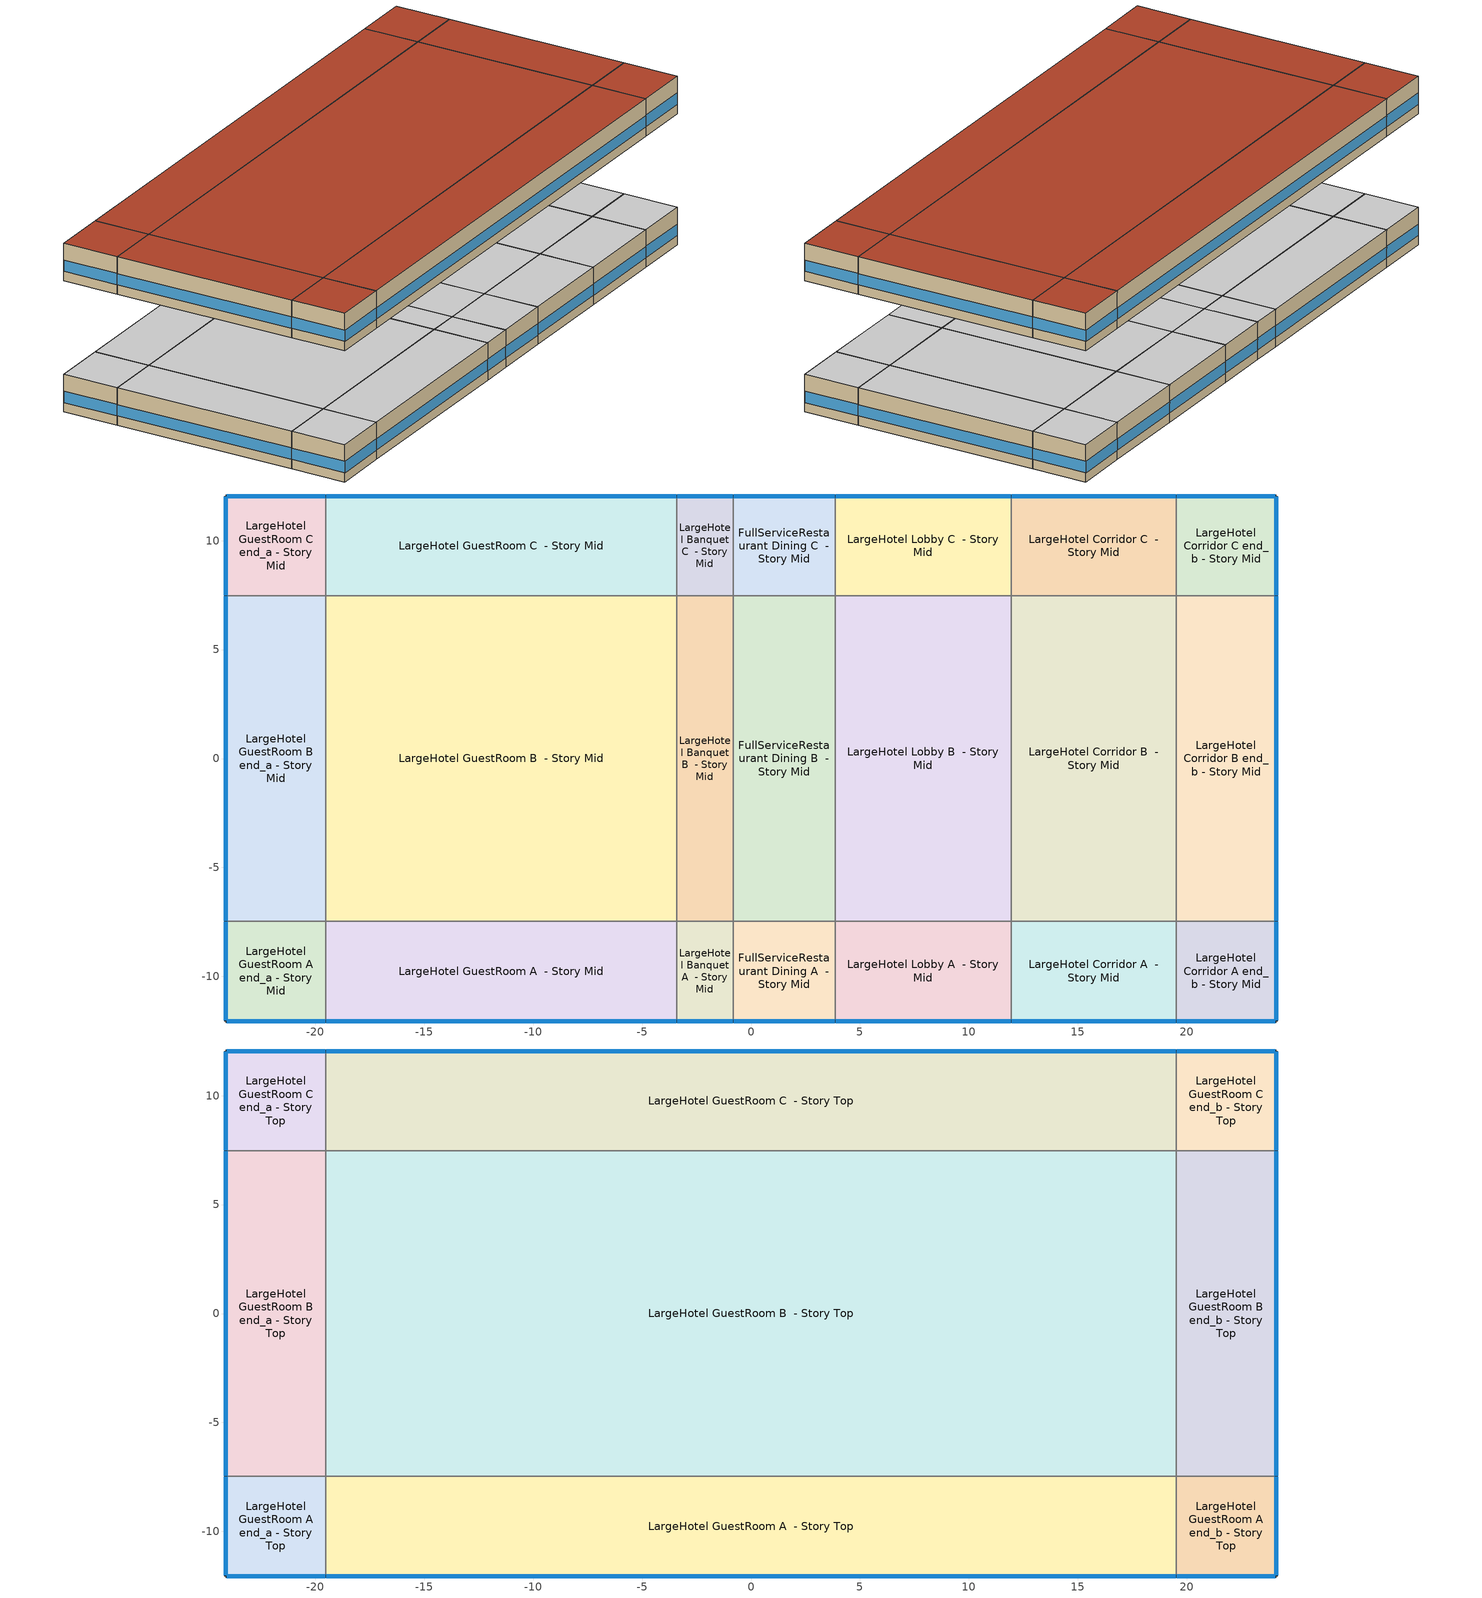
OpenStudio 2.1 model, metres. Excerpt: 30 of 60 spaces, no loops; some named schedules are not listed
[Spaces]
LargeHotel GuestRoom A end_a - Story Mid
 floor adiabatic (LargeHotel Interior Floor): -24.1,-12.05 -24.1,-7.48 -19.52,-7.48 -19.52,-12.05 z10.67
 wall outside: -24.1,-7.48 -24.1,-12.05 -19.52,-12.05 z10.67:13.72
 wall to LargeHotel GuestRoom B end_a - Story Mid: -19.52,-7.48 -24.1,-7.48 z10.67:13.72
 wall to LargeHotel GuestRoom A  - Story Mid: -19.52,-12.05 -19.52,-7.48 z10.67:13.72
 window: -24.1,-7.5 -24.1,-12.02 / -24.07,-12.05 -19.55,-12.05 z11.43:12.35
 ceiling adiabatic (LargeHotel Interior Ceiling): -19.52,-12.05 -19.52,-7.48 -24.1,-7.48 -24.1,-12.05 z13.72
LargeHotel GuestRoom B end_a - Story Mid
 floor adiabatic (LargeHotel Interior Floor): -24.1,-7.48 -24.1,7.48 -19.52,7.48 -19.52,-7.48 z10.67
 wall outside: -24.1,7.48 -24.1,-7.48 z10.67:13.72
 wall to LargeHotel GuestRoom C end_a - Story Mid: -19.52,7.48 -24.1,7.48 z10.67:13.72
 wall to LargeHotel GuestRoom B  - Story Mid: -19.52,-7.48 -19.52,7.48 z10.67:13.72
 window: -24.1,7.45 -24.1,-7.45 z11.43:12.35
 ceiling adiabatic (LargeHotel Interior Ceiling): -19.52,-7.48 -19.52,7.48 -24.1,7.48 -24.1,-7.48 z13.72
LargeHotel GuestRoom C end_a - Story Mid
 floor adiabatic (LargeHotel Interior Floor): -24.1,7.48 -24.1,12.05 -19.52,12.05 -19.52,7.48 z10.67
 wall outside: -19.52,12.05 -24.1,12.05 -24.1,7.48 z10.67:13.72
 wall to LargeHotel GuestRoom C  - Story Mid: -19.52,7.48 -19.52,12.05 z10.67:13.72
 window: -24.1,12.02 -24.1,7.5 / -19.55,12.05 -24.07,12.05 z11.43:12.35
 ceiling adiabatic (LargeHotel Interior Ceiling): -19.52,7.48 -19.52,12.05 -24.1,12.05 -24.1,7.48 z13.72
LargeHotel GuestRoom A  - Story Mid
 floor adiabatic (LargeHotel Interior Floor): -19.52,-12.05 -19.52,-7.48 -3.42,-7.48 -3.42,-12.05 z10.67
 wall outside: -19.52,-12.05 -3.42,-12.05 z10.67:13.72
 wall to LargeHotel GuestRoom B  - Story Mid: -3.42,-7.48 -19.52,-7.48 z10.67:13.72
 wall to LargeHotel Banquet A  - Story Mid: -3.42,-12.05 -3.42,-7.48 z10.67:13.72
 window: -19.5,-12.05 -3.44,-12.05 z11.43:12.35
 ceiling adiabatic (LargeHotel Interior Ceiling): -3.42,-12.05 -3.42,-7.48 -19.52,-7.48 -19.52,-12.05 z13.72
LargeHotel GuestRoom B  - Story Mid
 floor adiabatic (LargeHotel Interior Floor): -19.52,-7.48 -19.52,7.48 -3.42,7.48 -3.42,-7.48 z10.67
 wall to LargeHotel GuestRoom C  - Story Mid: -3.42,7.48 -19.52,7.48 z10.67:13.72
 wall to LargeHotel Banquet B  - Story Mid: -3.42,-7.48 -3.42,7.48 z10.67:13.72
 ceiling adiabatic (LargeHotel Interior Ceiling): -3.42,-7.48 -3.42,7.48 -19.52,7.48 -19.52,-7.48 z13.72
LargeHotel GuestRoom C  - Story Mid
 floor adiabatic (LargeHotel Interior Floor): -19.52,7.48 -19.52,12.05 -3.42,12.05 -3.42,7.48 z10.67
 wall outside: -3.42,12.05 -19.52,12.05 z10.67:13.72
 wall to LargeHotel Banquet C  - Story Mid: -3.42,7.48 -3.42,12.05 z10.67:13.72
 window: -3.44,12.05 -19.5,12.05 z11.43:12.35
 ceiling adiabatic (LargeHotel Interior Ceiling): -3.42,7.48 -3.42,12.05 -19.52,12.05 -19.52,7.48 z13.72
LargeHotel Banquet A  - Story Mid
 floor adiabatic (LargeHotel Interior Floor): -3.42,-12.05 -3.42,-7.48 -0.81,-7.48 -0.81,-12.05 z10.67
 wall outside: -3.42,-12.05 -0.81,-12.05 z10.67:13.72
 wall to LargeHotel Banquet B  - Story Mid: -0.81,-7.48 -3.42,-7.48 z10.67:13.72
 wall to FullServiceRestaurant Dining A  - Story Mid: -0.81,-12.05 -0.81,-7.48 z10.67:13.72
 window: -3.39,-12.05 -0.84,-12.05 z11.43:12.36
 ceiling adiabatic (LargeHotel Interior Ceiling): -0.81,-12.05 -0.81,-7.48 -3.42,-7.48 -3.42,-12.05 z13.72
LargeHotel Banquet B  - Story Mid
 floor adiabatic (LargeHotel Interior Floor): -3.42,-7.48 -3.42,7.48 -0.81,7.48 -0.81,-7.48 z10.67
 wall to LargeHotel Banquet C  - Story Mid: -0.81,7.48 -3.42,7.48 z10.67:13.72
 wall to FullServiceRestaurant Dining B  - Story Mid: -0.81,-7.48 -0.81,7.48 z10.67:13.72
 ceiling adiabatic (LargeHotel Interior Ceiling): -0.81,-7.48 -0.81,7.48 -3.42,7.48 -3.42,-7.48 z13.72
LargeHotel Banquet C  - Story Mid
 floor adiabatic (LargeHotel Interior Floor): -3.42,7.48 -3.42,12.05 -0.81,12.05 -0.81,7.48 z10.67
 wall outside: -0.81,12.05 -3.42,12.05 z10.67:13.72
 wall to FullServiceRestaurant Dining C  - Story Mid: -0.81,7.48 -0.81,12.05 z10.67:13.72
 window: -0.84,12.05 -3.39,12.05 z11.43:12.36
 ceiling adiabatic (LargeHotel Interior Ceiling): -0.81,7.48 -0.81,12.05 -3.42,12.05 -3.42,7.48 z13.72
FullServiceRestaurant Dining A  - Story Mid
 floor adiabatic (LargeHotel Interior Floor): -0.81,-12.05 -0.81,-7.48 3.86,-7.48 3.86,-12.05 z10.67
 wall outside: -0.81,-12.05 3.86,-12.05 z10.67:13.72
 wall to FullServiceRestaurant Dining B  - Story Mid: 3.86,-7.48 -0.81,-7.48 z10.67:13.72
 wall to LargeHotel Lobby A  - Story Mid: 3.86,-12.05 3.86,-7.48 z10.67:13.72
 window: -0.79,-12.05 3.83,-12.05 z11.43:12.35
 ceiling adiabatic (LargeHotel Interior Ceiling): 3.86,-12.05 3.86,-7.48 -0.81,-7.48 -0.81,-12.05 z13.72
FullServiceRestaurant Dining B  - Story Mid
 floor adiabatic (LargeHotel Interior Floor): -0.81,-7.48 -0.81,7.48 3.86,7.48 3.86,-7.48 z10.67
 wall to FullServiceRestaurant Dining C  - Story Mid: 3.86,7.48 -0.81,7.48 z10.67:13.72
 wall to LargeHotel Lobby B  - Story Mid: 3.86,-7.48 3.86,7.48 z10.67:13.72
 ceiling adiabatic (LargeHotel Interior Ceiling): 3.86,-7.48 3.86,7.48 -0.81,7.48 -0.81,-7.48 z13.72
FullServiceRestaurant Dining C  - Story Mid
 floor adiabatic (LargeHotel Interior Floor): -0.81,7.48 -0.81,12.05 3.86,12.05 3.86,7.48 z10.67
 wall outside: 3.86,12.05 -0.81,12.05 z10.67:13.72
 wall to LargeHotel Lobby C  - Story Mid: 3.86,7.48 3.86,12.05 z10.67:13.72
 window: 3.83,12.05 -0.79,12.05 z11.43:12.35
 ceiling adiabatic (LargeHotel Interior Ceiling): 3.86,7.48 3.86,12.05 -0.81,12.05 -0.81,7.48 z13.72
LargeHotel Lobby A  - Story Mid
 floor adiabatic (LargeHotel Interior Floor): 3.86,-12.05 3.86,-7.48 11.94,-7.48 11.94,-12.05 z10.67
 wall outside: 3.86,-12.05 11.94,-12.05 z10.67:13.72
 wall to LargeHotel Lobby B  - Story Mid: 11.94,-7.48 3.86,-7.48 z10.67:13.72
 wall to LargeHotel Corridor A  - Story Mid: 11.94,-12.05 11.94,-7.48 z10.67:13.72
 window: 3.89,-12.05 11.91,-12.05 z11.43:12.35
 ceiling adiabatic (LargeHotel Interior Ceiling): 11.94,-12.05 11.94,-7.48 3.86,-7.48 3.86,-12.05 z13.72
LargeHotel Lobby B  - Story Mid
 floor adiabatic (LargeHotel Interior Floor): 3.86,-7.48 3.86,7.48 11.94,7.48 11.94,-7.48 z10.67
 wall to LargeHotel Lobby C  - Story Mid: 11.94,7.48 3.86,7.48 z10.67:13.72
 wall to LargeHotel Corridor B  - Story Mid: 11.94,-7.48 11.94,7.48 z10.67:13.72
 ceiling adiabatic (LargeHotel Interior Ceiling): 11.94,-7.48 11.94,7.48 3.86,7.48 3.86,-7.48 z13.72
LargeHotel Lobby C  - Story Mid
 floor adiabatic (LargeHotel Interior Floor): 3.86,7.48 3.86,12.05 11.94,12.05 11.94,7.48 z10.67
 wall outside: 11.94,12.05 3.86,12.05 z10.67:13.72
 wall to LargeHotel Corridor C  - Story Mid: 11.94,7.48 11.94,12.05 z10.67:13.72
 window: 11.91,12.05 3.89,12.05 z11.43:12.35
 ceiling adiabatic (LargeHotel Interior Ceiling): 11.94,7.48 11.94,12.05 3.86,12.05 3.86,7.48 z13.72
LargeHotel Corridor A  - Story Mid
 floor adiabatic (LargeHotel Interior Floor): 11.94,-12.05 11.94,-7.48 19.52,-7.48 19.52,-12.05 z10.67
 wall outside: 11.94,-12.05 19.52,-12.05 z10.67:13.72
 wall to LargeHotel Corridor B  - Story Mid: 19.52,-7.48 11.94,-7.48 z10.67:13.72
 wall to LargeHotel Corridor A end_b - Story Mid: 19.52,-12.05 19.52,-7.48 z10.67:13.72
 window: 11.96,-12.05 19.5,-12.05 z11.43:12.35
 ceiling adiabatic (LargeHotel Interior Ceiling): 19.52,-12.05 19.52,-7.48 11.94,-7.48 11.94,-12.05 z13.72
LargeHotel Corridor B  - Story Mid
 floor adiabatic (LargeHotel Interior Floor): 11.94,-7.48 11.94,7.48 19.52,7.48 19.52,-7.48 z10.67
 wall to LargeHotel Corridor C  - Story Mid: 19.52,7.48 11.94,7.48 z10.67:13.72
 wall to LargeHotel Corridor B end_b - Story Mid: 19.52,-7.48 19.52,7.48 z10.67:13.72
 ceiling adiabatic (LargeHotel Interior Ceiling): 19.52,-7.48 19.52,7.48 11.94,7.48 11.94,-7.48 z13.72
LargeHotel Corridor C  - Story Mid
 floor adiabatic (LargeHotel Interior Floor): 11.94,7.48 11.94,12.05 19.52,12.05 19.52,7.48 z10.67
 wall outside: 19.52,12.05 11.94,12.05 z10.67:13.72
 wall to LargeHotel Corridor C end_b - Story Mid: 19.52,7.48 19.52,12.05 z10.67:13.72
 window: 19.5,12.05 11.96,12.05 z11.43:12.35
 ceiling adiabatic (LargeHotel Interior Ceiling): 19.52,7.48 19.52,12.05 11.94,12.05 11.94,7.48 z13.72
LargeHotel Corridor A end_b - Story Mid
 floor adiabatic (LargeHotel Interior Floor): 19.52,-12.05 19.52,-7.48 24.1,-7.48 24.1,-12.05 z10.67
 wall outside: 19.52,-12.05 24.1,-12.05 24.1,-7.48 z10.67:13.72
 wall to LargeHotel Corridor B end_b - Story Mid: 24.1,-7.48 19.52,-7.48 z10.67:13.72
 window: 24.1,-12.02 24.1,-7.5 / 19.55,-12.05 24.07,-12.05 z11.43:12.35
 ceiling adiabatic (LargeHotel Interior Ceiling): 24.1,-12.05 24.1,-7.48 19.52,-7.48 19.52,-12.05 z13.72
LargeHotel Corridor B end_b - Story Mid
 floor adiabatic (LargeHotel Interior Floor): 19.52,-7.48 19.52,7.48 24.1,7.48 24.1,-7.48 z10.67
 wall outside: 24.1,-7.48 24.1,7.48 z10.67:13.72
 wall to LargeHotel Corridor C end_b - Story Mid: 24.1,7.48 19.52,7.48 z10.67:13.72
 window: 24.1,-7.45 24.1,7.45 z11.43:12.35
 ceiling adiabatic (LargeHotel Interior Ceiling): 24.1,-7.48 24.1,7.48 19.52,7.48 19.52,-7.48 z13.72
LargeHotel Corridor C end_b - Story Mid
 floor adiabatic (LargeHotel Interior Floor): 19.52,7.48 19.52,12.05 24.1,12.05 24.1,7.48 z10.67
 wall outside: 24.1,7.48 24.1,12.05 19.52,12.05 z10.67:13.72
 window: 24.07,12.05 19.55,12.05 / 24.1,7.5 24.1,12.02 z11.43:12.35
 ceiling adiabatic (LargeHotel Interior Ceiling): 24.1,7.48 24.1,12.05 19.52,12.05 19.52,7.48 z13.72
LargeHotel GuestRoom A end_a - Story Top
 floor adiabatic (LargeHotel Interior Floor): -24.1,-12.05 -24.1,-7.48 -19.52,-7.48 -19.52,-12.05 z21.34
 wall outside: -24.1,-7.48 -24.1,-12.05 -19.52,-12.05 z21.34:24.38
 wall to LargeHotel GuestRoom B end_a - Story Top: -19.52,-7.48 -24.1,-7.48 z21.34:24.38
 wall to LargeHotel GuestRoom A  - Story Top: -19.52,-12.05 -19.52,-7.48 z21.34:24.38
 window: -24.1,-7.5 -24.1,-12.02 / -24.07,-12.05 -19.55,-12.05 z22.1:23.02
 roof outside: -19.52,-12.05 -19.52,-7.48 -24.1,-7.48 -24.1,-12.05 z24.38
LargeHotel GuestRoom B end_a - Story Top
 floor adiabatic (LargeHotel Interior Floor): -24.1,-7.48 -24.1,7.48 -19.52,7.48 -19.52,-7.48 z21.34
 wall outside: -24.1,7.48 -24.1,-7.48 z21.34:24.38
 wall to LargeHotel GuestRoom C end_a - Story Top: -19.52,7.48 -24.1,7.48 z21.34:24.38
 wall to LargeHotel GuestRoom B  - Story Top: -19.52,-7.48 -19.52,7.48 z21.34:24.38
 window: -24.1,7.45 -24.1,-7.45 z22.1:23.02
 roof outside: -19.52,-7.48 -19.52,7.48 -24.1,7.48 -24.1,-7.48 z24.38
LargeHotel GuestRoom C end_a - Story Top
 floor adiabatic (LargeHotel Interior Floor): -24.1,7.48 -24.1,12.05 -19.52,12.05 -19.52,7.48 z21.34
 wall outside: -19.52,12.05 -24.1,12.05 -24.1,7.48 z21.34:24.38
 wall to LargeHotel GuestRoom C  - Story Top: -19.52,7.48 -19.52,12.05 z21.34:24.38
 window: -24.1,12.02 -24.1,7.5 / -19.55,12.05 -24.07,12.05 z22.1:23.02
 roof outside: -19.52,7.48 -19.52,12.05 -24.1,12.05 -24.1,7.48 z24.38
LargeHotel GuestRoom A  - Story Top
 floor adiabatic (LargeHotel Interior Floor): -19.52,-12.05 -19.52,-7.48 19.52,-7.48 19.52,-12.05 z21.34
 wall outside: -19.52,-12.05 19.52,-12.05 z21.34:24.38
 wall to LargeHotel GuestRoom B  - Story Top: 19.52,-7.48 -19.52,-7.48 z21.34:24.38
 wall to LargeHotel GuestRoom A end_b - Story Top: 19.52,-12.05 19.52,-7.48 z21.34:24.38
 window: -19.5,-12.05 19.5,-12.05 z22.1:23.01
 roof outside: 19.52,-12.05 19.52,-7.48 -19.52,-7.48 -19.52,-12.05 z24.38
LargeHotel GuestRoom B  - Story Top
 floor adiabatic (LargeHotel Interior Floor): -19.52,-7.48 -19.52,7.48 19.52,7.48 19.52,-7.48 z21.34
 wall to LargeHotel GuestRoom C  - Story Top: 19.52,7.48 -19.52,7.48 z21.34:24.38
 wall to LargeHotel GuestRoom B end_b - Story Top: 19.52,-7.48 19.52,7.48 z21.34:24.38
 roof outside: 19.52,-7.48 19.52,7.48 -19.52,7.48 -19.52,-7.48 z24.38
LargeHotel GuestRoom C  - Story Top
 floor adiabatic (LargeHotel Interior Floor): -19.52,7.48 -19.52,12.05 19.52,12.05 19.52,7.48 z21.34
 wall outside: 19.52,12.05 -19.52,12.05 z21.34:24.38
 wall to LargeHotel GuestRoom C end_b - Story Top: 19.52,7.48 19.52,12.05 z21.34:24.38
 window: 19.5,12.05 -19.5,12.05 z22.1:23.01
 roof outside: 19.52,7.48 19.52,12.05 -19.52,12.05 -19.52,7.48 z24.38
LargeHotel GuestRoom A end_b - Story Top
 floor adiabatic (LargeHotel Interior Floor): 19.52,-12.05 19.52,-7.48 24.1,-7.48 24.1,-12.05 z21.34
 wall outside: 19.52,-12.05 24.1,-12.05 24.1,-7.48 z21.34:24.38
 wall to LargeHotel GuestRoom B end_b - Story Top: 24.1,-7.48 19.52,-7.48 z21.34:24.38
 window: 24.1,-12.02 24.1,-7.5 / 19.55,-12.05 24.07,-12.05 z22.1:23.02
 roof outside: 24.1,-12.05 24.1,-7.48 19.52,-7.48 19.52,-12.05 z24.38
LargeHotel GuestRoom B end_b - Story Top
 floor adiabatic (LargeHotel Interior Floor): 19.52,-7.48 19.52,7.48 24.1,7.48 24.1,-7.48 z21.34
 wall outside: 24.1,-7.48 24.1,7.48 z21.34:24.38
 wall to LargeHotel GuestRoom C end_b - Story Top: 24.1,7.48 19.52,7.48 z21.34:24.38
 window: 24.1,-7.45 24.1,7.45 z22.1:23.02
 roof outside: 24.1,-7.48 24.1,7.48 19.52,7.48 19.52,-7.48 z24.38
LargeHotel GuestRoom C end_b - Story Top
 floor adiabatic (LargeHotel Interior Floor): 19.52,7.48 19.52,12.05 24.1,12.05 24.1,7.48 z21.34
 wall outside: 24.1,7.48 24.1,12.05 19.52,12.05 z21.34:24.38
 window: 24.07,12.05 19.55,12.05 / 24.1,7.5 24.1,12.02 z22.1:23.02
 roof outside: 24.1,7.48 24.1,12.05 19.52,12.05 19.52,7.48 z24.38
[Building]
90.1-2004|LargeHotel|FullServiceRestaurant: Default Construction Set=Res 90.1-2004 - LrgHotel - ASHRAE 169-2006-5A; Standards Building Type=LargeHotel
[Site]
Site 1
[ClimateZones]
Climate Zone Value 1=5A; Climate Zone Institution Name 2=CEC; Climate Zone Document Name 2=California Climate Zone Descriptions; Climate Zone Document Year 2=1995
[DefaultConstructionSet]
Res 90.1-2004 - LrgHotel - ASHRAE 169-2006-5A: Default Exterior Surface Constructions=Default Surface Constructions 1; Default Interior Surface Constructions=Default Surface Constructions 2; Default Ground Contact Surface Constructions=Default Surface Constructions 3; Default Exterior SubSurface Constructions=Default Sub Surface Constructions 1; Default Interior SubSurface Constructions=Default Sub Surface Constructions 2; Interior Partition Construction=Typical Interior Partition
[DefaultSurfaceConstructions]
Name | Floor Construction | Wall Construction | Roof Ceiling Construction
Default Surface Constructions 1 | Typical Insulated Exterior Mass Floor R-11.49 | Typical Insulated Exterior Mass Wall R-8.13 | Typical IEAD Roof R-15.87
Default Surface Constructions 2 | LargeHotel Interior Floor | LargeHotel Interior Wall | LargeHotel Interior Ceiling
Default Surface Constructions 3 | Typical Insulated Carpeted 6in Slab Floor | Typical Insulated Basement Mass Wall
[Construction]
Typical Insulated Exterior Mass Floor R-11.49: Typical Insulation R-8.93, 4 in. Normalweight Concrete Floor, Typical Carpet Pad
Typical Insulated Exterior Mass Wall R-8.13: 1IN Stucco, 8IN CONCRETE HW RefBldg, Typical Insulation R-5.74, 1/2IN Gypsum
Typical IEAD Roof R-15.87: Roof Membrane, Typical Insulation R-14.76, Metal Roof Surface
LargeHotel Interior Floor: Nonres_Floor_Insulation, 100mm Normalweight concrete floor, CP02 CARPET PAD
LargeHotel Interior Wall: G01 13mm gypsum board, G01 13mm gypsum board
LargeHotel Interior Ceiling: CP02 CARPET PAD, 100mm Normalweight concrete floor, Nonres_Floor_Insulation
Typical Insulated Carpeted 6in Slab Floor: 6 in. Normalweight Concrete Floor, Typical Carpet Pad
Typical Insulated Basement Mass Wall: 8 in. Concrete Block Basement Wall
U 0.57 SHGC 0.49 Dbl Blue 6mm/6mm Air: BLUE 6MM, AIR 6MM, CLEAR 6MM
Typical Insulated Metal Door R-1.43: F08 Metal surface, Typical Insulation R-0.58
Typical Overhead Door: Typical Insulation
U 1.17 SHGC 0.49 Simple Glazing Skylight: U 1.17 SHGC 0.49 Simple Glazing
Typical Interior Window: Clear 3mm
Typical Interior Door; Typical Interior Partition: G05 25mm wood
[Material:NoMass] Roughness=Smooth; Thermal Absorptance=0.9; Solar Absorptance=0.7
Name | Thermal Resistance {m2-K/W} | Visible Absorptance
Typical Insulation R-8.93 | 1.57183 | 0.7
Typical Carpet Pad; CP02 CARPET PAD | 0.21648 | 0.8
Typical Insulation R-5.74 | 1.01115 | 0.7
Typical Insulation R-14.76 | 2.59864 | 0.7
Nonres_Floor_Insulation | 2.88292 | 0.7
Typical Insulation R-0.58 | 0.101875 | 0.7
Typical Insulation | 0.0282222 | 0.7
[Material]
Name | Roughness | Thickness {m} | Conductivity {W/m-K} | Density {kg/m3} | Specific Heat {J/kg-K} | Thermal Absorptance | Solar Absorptance | Visible Absorptance
4 in. Normalweight Concrete Floor | MediumRough | 0.1016 | 2.31 | 2322 | 832 | 0.9 | 0.7 | 0.7
1IN Stucco | Smooth | 0.0253 | 0.6918 | 1858 | 837 | 0.9 | 0.7 | 0.92
8IN CONCRETE HW RefBldg | Rough | 0.2032 | 1.311 | 2240 | 836.8 | 0.9 | 0.7 | 0.7
1/2IN Gypsum | Smooth | 0.0127 | 0.16 | 784.9 | 830 | 0.9 | 0.4 | 0.4
Roof Membrane | VeryRough | 0.0095 | 0.16 | 1121.29 | 1460 | 0.9 | 0.77 | 0.7
Metal Roof Surface; F08 Metal surface | Smooth | 0.0008 | 45.28 | 7824 | 500 | 0.9 | 0.7 | 0.7
100mm Normalweight concrete floor | MediumRough | 0.1016 | 2.31045 | 2322 | 832.557 |  | 0 | 0
G01 13mm gypsum board | Smooth | 0.0127 | 0.160031 | 800.001 | 1090.73 | 0.9 | 0.7 | 0.5
6 in. Normalweight Concrete Floor | MediumRough | 0.1524 | 2.31 | 2322 | 832 | 0.9 | 0.7 | 0.7
8 in. Concrete Block Basement Wall | MediumRough | 0.2032 | 1.326 | 1842 | 912 | 0.9 | 0.7 | 0.7
G05 25mm wood | MediumSmooth | 0.0254 | 0.15 | 608 | 1630 | 0.9 | 0.5 | 0.5
[DefaultSubSurfaceConstructions]
Name | Fixed Window Construction | Operable Window Construction | Door Construction | Overhead Door Construction | Skylight Construction | Tubular Daylight Dome Construction | Tubular Daylight Diffuser Construction
Default Sub Surface Constructions 1 | U 0.57 SHGC 0.49 Dbl Blue 6mm/6mm Air | U 0.57 SHGC 0.49 Dbl Blue 6mm/6mm Air | Typical Insulated Metal Door R-1.43 | Typical Overhead Door | U 1.17 SHGC 0.49 Simple Glazing Skylight | Typical Interior Window | Typical Interior Window
Default Sub Surface Constructions 2 | Typical Interior Window | Typical Interior Window | Typical Interior Door
[WindowMaterial:Glazing] Optical Data Type=SpectralAverage; Infrared Transmittance at Normal Incidence=0; Front Side Infrared Hemispherical Emissivity=0.84; Back Side Infrared Hemispherical Emissivity=0.84; Conductivity {W/m-K}=0.9; Dirt Correction Factor for Solar and Visible Transmittance=1; Solar Diffusing=No
Name | Thickness {m} | Solar Transmittance at Normal Incidence | Front Side Solar Reflectance at Normal Incidence | Back Side Solar Reflectance at Normal Incidence | Visible Transmittance at Normal Incidence | Front Side Visible Reflectance at Normal Incidence | Back Side Visible Reflectance at Normal Incidence
BLUE 6MM | 0.006 | 0.48 | 0.05 | 0.05 | 0.57 | 0.06 | 0.06
CLEAR 6MM | 0.006 | 0.775 | 0.071 | 0.071 | 0.881 | 0.08 | 0.08
Clear 3mm | 0.003 | 0.837 | 0.075 | 0.075 | 0.898 | 0.081 | 0.081
[WindowMaterial:Gas]
AIR 6MM: Gas Type=Air; Thickness {m}=0.0063
[WindowMaterial:SimpleGlazingSystem]
U 1.17 SHGC 0.49 Simple Glazing: U-Factor {W/m2-K}=6.64357; Solar Heat Gain Coefficient=0.49; Visible Transmittance=0.38
[BuildingStory] Nominal Floor to Floor Height {m}=3.048
Story Mid; Story Top
[Space]
Name | Space Type | Building Story | Thermal Zone
LargeHotel GuestRoom A end_a - Story Mid | Story Mid Blended Space Type | Story Mid | Zone LargeHotel GuestRoom A end_a - Story Mid
LargeHotel GuestRoom B end_a - Story Mid | Story Mid Blended Space Type | Story Mid | Zone LargeHotel GuestRoom B end_a - Story Mid
LargeHotel GuestRoom C end_a - Story Mid | Story Mid Blended Space Type | Story Mid | Zone LargeHotel GuestRoom C end_a - Story Mid
LargeHotel GuestRoom A  - Story Mid | Story Mid Blended Space Type | Story Mid | Zone LargeHotel GuestRoom A  - Story Mid
LargeHotel GuestRoom B  - Story Mid | Story Mid Blended Space Type | Story Mid | Zone LargeHotel GuestRoom B  - Story Mid
LargeHotel GuestRoom C  - Story Mid | Story Mid Blended Space Type | Story Mid | Zone LargeHotel GuestRoom C  - Story Mid
LargeHotel Banquet A  - Story Mid | Story Mid Blended Space Type | Story Mid | Zone LargeHotel Banquet A  - Story Mid
LargeHotel Banquet B  - Story Mid | Story Mid Blended Space Type | Story Mid | Zone LargeHotel Banquet B  - Story Mid
LargeHotel Banquet C  - Story Mid | Story Mid Blended Space Type | Story Mid | Zone LargeHotel Banquet C  - Story Mid
FullServiceRestaurant Dining A  - Story Mid | Story Mid Blended Space Type | Story Mid | Zone FullServiceRestaurant Dining A  - Story Mid
FullServiceRestaurant Dining B  - Story Mid | Story Mid Blended Space Type | Story Mid | Zone FullServiceRestaurant Dining B  - Story Mid
FullServiceRestaurant Dining C  - Story Mid | Story Mid Blended Space Type | Story Mid | Zone FullServiceRestaurant Dining C  - Story Mid
LargeHotel Lobby A  - Story Mid | Story Mid Blended Space Type | Story Mid | Zone LargeHotel Lobby A  - Story Mid
LargeHotel Lobby B  - Story Mid | Story Mid Blended Space Type | Story Mid | Zone LargeHotel Lobby B  - Story Mid
LargeHotel Lobby C  - Story Mid | Story Mid Blended Space Type | Story Mid | Zone LargeHotel Lobby C  - Story Mid
LargeHotel Corridor A  - Story Mid | Story Mid Blended Space Type | Story Mid | Zone LargeHotel Corridor A  - Story Mid
LargeHotel Corridor B  - Story Mid | Story Mid Blended Space Type | Story Mid | Zone LargeHotel Corridor B  - Story Mid
LargeHotel Corridor C  - Story Mid | Story Mid Blended Space Type | Story Mid | Zone LargeHotel Corridor C  - Story Mid
LargeHotel Corridor A end_b - Story Mid | Story Mid Blended Space Type | Story Mid | Zone LargeHotel Corridor A end_b - Story Mid
LargeHotel Corridor B end_b - Story Mid | Story Mid Blended Space Type | Story Mid | Zone LargeHotel Corridor B end_b - Story Mid
LargeHotel Corridor C end_b - Story Mid | Story Mid Blended Space Type | Story Mid | Zone LargeHotel Corridor C end_b - Story Mid
LargeHotel GuestRoom A end_a - Story Top | Story Top Blended Space Type | Story Top | Zone LargeHotel GuestRoom A end_a - Story Top
LargeHotel GuestRoom B end_a - Story Top | Story Top Blended Space Type | Story Top | Zone LargeHotel GuestRoom B end_a - Story Top
LargeHotel GuestRoom C end_a - Story Top | Story Top Blended Space Type | Story Top | Zone LargeHotel GuestRoom C end_a - Story Top
LargeHotel GuestRoom A  - Story Top | Story Top Blended Space Type | Story Top | Zone LargeHotel GuestRoom A  - Story Top
LargeHotel GuestRoom B  - Story Top | Story Top Blended Space Type | Story Top | Zone LargeHotel GuestRoom B  - Story Top
LargeHotel GuestRoom C  - Story Top | Story Top Blended Space Type | Story Top | Zone LargeHotel GuestRoom C  - Story Top
LargeHotel GuestRoom A end_b - Story Top | Story Top Blended Space Type | Story Top | Zone LargeHotel GuestRoom A end_b - Story Top
LargeHotel GuestRoom B end_b - Story Top | Story Top Blended Space Type | Story Top | Zone LargeHotel GuestRoom B end_b - Story Top
LargeHotel GuestRoom C end_b - Story Top | Story Top Blended Space Type | Story Top | Zone LargeHotel GuestRoom C end_b - Story Top
[ThermalZone] Use Ideal Air Loads=No
Name | Multiplier | Thermostat
Zone LargeHotel GuestRoom A end_a - Story Mid | 6 | LargeHotel GuestRoom Thermostat 4
Zone LargeHotel GuestRoom B end_a - Story Mid | 6 | LargeHotel GuestRoom Thermostat 12
Zone LargeHotel GuestRoom C end_a - Story Mid | 6 | LargeHotel GuestRoom Thermostat 8
Zone LargeHotel GuestRoom A  - Story Mid | 6 | LargeHotel GuestRoom Thermostat 14
Zone LargeHotel GuestRoom B  - Story Mid | 6 | LargeHotel GuestRoom Thermostat 3
Zone LargeHotel GuestRoom C  - Story Mid | 6 | LargeHotel GuestRoom Thermostat 5
Zone LargeHotel Banquet A  - Story Mid | 6 | LargeHotel Banquet Thermostat 5
Zone LargeHotel Banquet B  - Story Mid | 6 | LargeHotel Banquet Thermostat
Zone LargeHotel Banquet C  - Story Mid | 6 | LargeHotel Banquet Thermostat 7
Zone FullServiceRestaurant Dining A  - Story Mid | 6 | FullServiceRestaurant Dining Thermostat 1
Zone FullServiceRestaurant Dining B  - Story Mid | 6 | FullServiceRestaurant Dining Thermostat
Zone FullServiceRestaurant Dining C  - Story Mid | 6 | FullServiceRestaurant Dining Thermostat 2
Zone LargeHotel Lobby A  - Story Mid | 6 | LargeHotel Lobby Thermostat 2
Zone LargeHotel Lobby B  - Story Mid | 6 | LargeHotel Lobby Thermostat
Zone LargeHotel Lobby C  - Story Mid | 6 | LargeHotel Lobby Thermostat 1
Zone LargeHotel Corridor A  - Story Mid | 6 | LargeHotel Corridor Thermostat 3
Zone LargeHotel Corridor B  - Story Mid | 6 | LargeHotel Corridor Thermostat
Zone LargeHotel Corridor C  - Story Mid | 6 | LargeHotel Corridor Thermostat 5
Zone LargeHotel Corridor A end_b - Story Mid | 6 | LargeHotel Corridor Thermostat 2
Zone LargeHotel Corridor B end_b - Story Mid | 6 | LargeHotel Corridor Thermostat 4
Zone LargeHotel Corridor C end_b - Story Mid | 6 | LargeHotel Corridor Thermostat 1
Zone LargeHotel GuestRoom A end_a - Story Top | 1 | LargeHotel GuestRoom Thermostat 2
Zone LargeHotel GuestRoom B end_a - Story Top | 1 | LargeHotel GuestRoom Thermostat 1
Zone LargeHotel GuestRoom C end_a - Story Top | 1 | LargeHotel GuestRoom Thermostat 10
Zone LargeHotel GuestRoom A  - Story Top | 1 | LargeHotel GuestRoom Thermostat 11
Zone LargeHotel GuestRoom B  - Story Top | 1 | LargeHotel GuestRoom Thermostat 6
Zone LargeHotel GuestRoom C  - Story Top | 1 | LargeHotel GuestRoom Thermostat
Zone LargeHotel GuestRoom A end_b - Story Top | 1 | LargeHotel GuestRoom Thermostat 9
Zone LargeHotel GuestRoom B end_b - Story Top | 1 | LargeHotel GuestRoom Thermostat 7
Zone LargeHotel GuestRoom C end_b - Story Top | 1 | LargeHotel GuestRoom Thermostat 13
[People:Definition] Number of People Calculation Method=People/Area; Fraction Radiant=0.3
Name | People per Space Floor Area {person/m2}
LargeHotel Corridor People Definition | 0.0107639
FullServiceRestaurant Dining People Definition | 0.753474
LargeHotel Banquet People Definition | 0.721182
LargeHotel GuestRoom People Definition | 0.0384272
LargeHotel Lobby People Definition | 0.322917
[Lights:Definition] Design Level Calculation Method=Watts/Area; Fraction Radiant=0.7; Fraction Visible=0.2
Name | Watts per Space Floor Area {W/m2}
LargeHotel Corridor Lights Definition | 5.38196
FullServiceRestaurant Dining Lights Definition | 22.6042
LargeHotel Banquet Lights Definition | 13.9931
LargeHotel GuestRoom Lights Definition; LargeHotel Lobby Lights Definition | 11.8403
[ElectricEquipment:Definition] Design Level Calculation Method=Watts/Area
Name | Watts per Space Floor Area {W/m2} | Fraction Latent | Fraction Radiant
FullServiceRestaurant Dining Elec Equip Definition | 64.9279 | 0.25 | 0.3
LargeHotel Banquet Elec Equip Definition | 67.8234 |  | 0.5
LargeHotel GuestRoom Elec Equip Definition | 6.74897 |  | 0.5
LargeHotel Lobby Elec Equip Definition | 8.07293 |  | 0.5
[DesignSpecification:OutdoorAir] Outdoor Air Method=Sum
Name | Outdoor Air Flow per Person {m3/s-person} | Outdoor Air Flow per Floor Area {m3/s-m2}
Blended OA 1 | 0.00840161 | 6.40907e-05
Blended OA 2 | 0.00707921
[ThermostatSetpoint:DualSetpoint]
Name | Heating Setpoint Temperature Schedule | Cooling Setpoint Temperature Schedule
LargeHotel Corridor Thermostat; LargeHotel Corridor Thermostat 1; LargeHotel Corridor Thermostat 2; LargeHotel Corridor Thermostat 3; LargeHotel Corridor Thermostat 4; LargeHotel Corridor Thermostat 5; LargeHotel Banquet Thermostat; LargeHotel Banquet Thermostat 5; LargeHotel Banquet Thermostat 7; LargeHotel GuestRoom Thermostat; LargeHotel GuestRoom Thermostat 1; LargeHotel GuestRoom Thermostat 2; LargeHotel GuestRoom Thermostat 3; LargeHotel GuestRoom Thermostat 4; LargeHotel GuestRoom Thermostat 5; LargeHotel GuestRoom Thermostat 6; LargeHotel GuestRoom Thermostat 7; LargeHotel GuestRoom Thermostat 8; LargeHotel GuestRoom Thermostat 9; LargeHotel GuestRoom Thermostat 10; LargeHotel GuestRoom Thermostat 11; LargeHotel GuestRoom Thermostat 12; LargeHotel GuestRoom Thermostat 13; LargeHotel GuestRoom Thermostat 14; LargeHotel Lobby Thermostat; LargeHotel Lobby Thermostat 1; LargeHotel Lobby Thermostat 2 | HotelLarge HTGSETP_SCH | HotelLarge CLGSETP_SCH
FullServiceRestaurant Dining Thermostat; FullServiceRestaurant Dining Thermostat 1; FullServiceRestaurant Dining Thermostat 2 | RestaurantSitDown HTGSETP_SCH_NO_OPTIMUM | RestaurantSitDown CLGSETP_SCH_NO_SETBACK
[ElectricEquipment]
Name | Electric Equipment Definition | Space or SpaceType | Schedule | Multiplier
LargeHotel Banquet Elec Equip 2 | LargeHotel Banquet Elec Equip Definition | Story Mid Blended Space Type | HotelLarge Kitchen_Elec_Equip_SCH | 0.054009
FullServiceRestaurant Dining Elec Equip 1 | FullServiceRestaurant Dining Elec Equip Definition | Story Mid Blended Space Type | RestaurantSitDown BLDG_EQUIP_SCH | 0.09696
LargeHotel Lobby Elec Equip 1 | LargeHotel Lobby Elec Equip Definition | Story Mid Blended Space Type | HotelLarge BLDG_EQUIP_SCH | 0.167587
LargeHotel GuestRoom Elec Equip 1 | LargeHotel GuestRoom Elec Equip Definition | Story Mid Blended Space Type | HotelLarge GuestRoom_Eqp_Sch_Base | 0.429118
LargeHotel GuestRoom Elec Equip 2 | LargeHotel GuestRoom Elec Equip Definition | Story Top Blended Space Type | HotelLarge GuestRoom_Eqp_Sch_Base | 1
[Exterior:Lights:Definition]
Name | Design Level {W}
Parking Areas and Drives Def (W/ft^2) | 0.15
Building Facades Def (W/ft^2) | 0.2
Main Entries Def (W/ft) | 30
Other Doors Def (W/ft) | 20
Entry Canopies Def (W/ft^2) | 1.25
[Exterior:Lights] Control Option=AstronomicalClock
Name | Exterior Lights Definition | Schedule | Multiplier
Parking Areas and Drives | Parking Areas and Drives Def (W/ft^2) | Always On Discrete | 105201
Building Facades | Building Facades Def (W/ft^2) | Schedule Ruleset 1 | 4743.42
Main Entries | Main Entries Def (W/ft) | Always On Discrete | 152
Other Doors | Other Doors Def (W/ft) | Always On Discrete | 93.72
Entry Canopies | Entry Canopies Def (W/ft^2) | Always On Discrete | 1620
[People] Work Efficiency Schedule=Work Efficiency Schedule; Clothing Insulation Schedule=Clothing Schedule; Air Velocity Schedule=Air Velocity Schedule
Name | People Definition | Space or SpaceType | Number of People Schedule | Activity Level Schedule | Multiplier
LargeHotel Banquet People 2 | LargeHotel Banquet People Definition | Story Mid Blended Space Type | HotelLarge MeetingRoom_Occ_Sch | HotelLarge ACTIVITY_SCH | 0.054009
FullServiceRestaurant Dining People 1 | FullServiceRestaurant Dining People Definition | Story Mid Blended Space Type | RestaurantSitDown BLDG_OCC_SCH | RestaurantSitDown ACTIVITY_SCH | 0.09696
LargeHotel Lobby People 1 | LargeHotel Lobby People Definition | Story Mid Blended Space Type | HotelLarge Lobby_Occ_Sch | HotelLarge ACTIVITY_SCH | 0.167587
LargeHotel Corridor People 1 | LargeHotel Corridor People Definition | Story Mid Blended Space Type | HotelLarge BLDG_OCC_SCH | HotelLarge ACTIVITY_SCH | 0.252326
LargeHotel GuestRoom People 1 | LargeHotel GuestRoom People Definition | Story Mid Blended Space Type | HotelLarge GuestRoom_Occ_Sch | HotelLarge ACTIVITY_SCH | 0.429118
LargeHotel GuestRoom People 2 | LargeHotel GuestRoom People Definition | Story Top Blended Space Type | HotelLarge GuestRoom_Occ_Sch | HotelLarge ACTIVITY_SCH | 1
[Lights]
Name | Lights Definition | Space or SpaceType | Schedule | Multiplier
LargeHotel Banquet Lights 2 | LargeHotel Banquet Lights Definition | Story Mid Blended Space Type | HotelLarge BLDG_LIGHT_SCH | 0.054009
FullServiceRestaurant Dining Lights 1 | FullServiceRestaurant Dining Lights Definition | Story Mid Blended Space Type | RestaurantSitDown BLDG_LIGHT_KITCHEN_SCH_2004_2007 | 0.09696
LargeHotel Lobby Lights 1 | LargeHotel Lobby Lights Definition | Story Mid Blended Space Type | HotelLarge BLDG_LIGHT_SCH | 0.167587
LargeHotel Corridor Lights 1 | LargeHotel Corridor Lights Definition | Story Mid Blended Space Type | HotelLarge BLDG_LIGHT_CORRIDOR_SCH | 0.252326
LargeHotel GuestRoom Lights 1 | LargeHotel GuestRoom Lights Definition | Story Mid Blended Space Type | HotelLarge BLDG_LIGHT_GUESTROOM_SCH | 0.429118
LargeHotel GuestRoom Lights 2 | LargeHotel GuestRoom Lights Definition | Story Top Blended Space Type | HotelLarge BLDG_LIGHT_GUESTROOM_SCH | 1
[SpaceInfiltration:DesignFlowRate]
Name | Space or SpaceType | Schedule | Design Flow Rate Calculation Method | Flow per Exterior Surface Area {m3/s-m2}
LargeHotel Banquet Infiltration 2 | Story Mid Blended Space Type | HotelLarge INFIL_SCH | Flow/ExteriorArea | 1.08832e-05
FullServiceRestaurant Dining Infiltration 1 | Story Mid Blended Space Type | RestaurantSitDown INFIL_HALF_ON_SCH | Flow/ExteriorWallArea | 6.61996e-05
LargeHotel Lobby Infiltration 1 | Story Mid Blended Space Type | HotelLarge INFIL_SCH | Flow/ExteriorArea | 3.37699e-05
LargeHotel Corridor Infiltration 1 | Story Mid Blended Space Type | HotelLarge INFIL_SCH | Flow/ExteriorArea | 0.000101222
LargeHotel GuestRoom Infiltration 1 | Story Mid Blended Space Type | HotelLarge INFIL_SCH | Flow/ExteriorArea | 0.000136847
LargeHotel GuestRoom Infiltration 2 | Story Top Blended Space Type | HotelLarge INFIL_SCH | Flow/ExteriorArea | 0.00030226
[SpaceType] Standards Building Type=LargeHotel; Standards Space Type=GuestRoom
Name | Design Specification Outdoor Air Object
Story Mid Blended Space Type | Blended OA 1
Story Top Blended Space Type | Blended OA 2
[Schedule:Ruleset]
Name | Default Day Schedule | Summer Design Day Schedule | Winter Design Day Schedule
Clothing Schedule | Clothing Schedule Default Winter Clothes
Air Velocity Schedule | Air Velocity Schedule Default
Work Efficiency Schedule | Work Efficiency Schedule Default
HotelLarge ACTIVITY_SCH | HotelLarge ACTIVITY_SCH Default | HotelLarge ACTIVITY_SCH Summer Design Day | HotelLarge ACTIVITY_SCH Winter Design Day
HotelLarge BLDG_LIGHT_SCH | HotelLarge BLDG_LIGHT_SCH Default | HotelLarge BLDG_LIGHT_SCH Summer Design Day | HotelLarge BLDG_LIGHT_SCH Winter Design Day
HotelLarge BLDG_EQUIP_SCH | HotelLarge BLDG_EQUIP_SCH Default | HotelLarge BLDG_EQUIP_SCH Summer Design Day | HotelLarge BLDG_EQUIP_SCH Winter Design Day
HotelLarge INFIL_SCH | HotelLarge INFIL_SCH Default | HotelLarge INFIL_SCH Summer Design Day | HotelLarge INFIL_SCH Winter Design Day
HotelLarge HTGSETP_SCH | HotelLarge HTGSETP_SCH Default | HotelLarge HTGSETP_SCH Summer Design Day | HotelLarge HTGSETP_SCH Winter Design Day
HotelLarge CLGSETP_SCH | HotelLarge CLGSETP_SCH Default | HotelLarge CLGSETP_SCH Summer Design Day | HotelLarge CLGSETP_SCH Winter Design Day
HotelLarge BLDG_OCC_SCH | HotelLarge BLDG_OCC_SCH Default | HotelLarge BLDG_OCC_SCH Summer Design Day | HotelLarge BLDG_OCC_SCH Winter Design Day
HotelLarge BLDG_LIGHT_CORRIDOR_SCH | HotelLarge BLDG_LIGHT_CORRIDOR_SCH Default | HotelLarge BLDG_LIGHT_CORRIDOR_SCH Summer Design Day | HotelLarge BLDG_LIGHT_CORRIDOR_SCH Winter Design Day
RestaurantSitDown BLDG_OCC_SCH | RestaurantSitDown BLDG_OCC_SCH Default | RestaurantSitDown BLDG_OCC_SCH Summer Design Day | RestaurantSitDown BLDG_OCC_SCH Winter Design Day
RestaurantSitDown ACTIVITY_SCH | RestaurantSitDown ACTIVITY_SCH Default | RestaurantSitDown ACTIVITY_SCH Summer Design Day | RestaurantSitDown ACTIVITY_SCH Winter Design Day
RestaurantSitDown BLDG_LIGHT_KITCHEN_SCH_2004_2007 | RestaurantSitDown BLDG_LIGHT_KITCHEN_SCH_2004_2007 Default | RestaurantSitDown BLDG_LIGHT_KITCHEN_SCH_2004_2007 Summer Design Day | RestaurantSitDown BLDG_LIGHT_KITCHEN_SCH_2004_2007 Winter Design Day
RestaurantSitDown BLDG_EQUIP_SCH | RestaurantSitDown BLDG_EQUIP_SCH Default | RestaurantSitDown BLDG_EQUIP_SCH Summer Design Day | RestaurantSitDown BLDG_EQUIP_SCH Winter Design Day
RestaurantSitDown INFIL_HALF_ON_SCH | RestaurantSitDown INFIL_HALF_ON_SCH Default | RestaurantSitDown INFIL_HALF_ON_SCH Summer Design Day | RestaurantSitDown INFIL_HALF_ON_SCH Winter Design Day
RestaurantSitDown HTGSETP_SCH_NO_OPTIMUM | RestaurantSitDown HTGSETP_SCH_NO_OPTIMUM Default | RestaurantSitDown HTGSETP_SCH_NO_OPTIMUM Summer Design Day | RestaurantSitDown HTGSETP_SCH_NO_OPTIMUM Winter Design Day
RestaurantSitDown CLGSETP_SCH_NO_SETBACK | RestaurantSitDown CLGSETP_SCH_NO_SETBACK Default | RestaurantSitDown CLGSETP_SCH_NO_SETBACK Summer Design Day | RestaurantSitDown CLGSETP_SCH_NO_SETBACK Winter Design Day
HotelLarge Kitchen_Elec_Equip_SCH | HotelLarge Kitchen_Elec_Equip_SCH Default | HotelLarge Kitchen_Elec_Equip_SCH Summer Design Day | HotelLarge Kitchen_Elec_Equip_SCH Winter Design Day
HotelLarge MeetingRoom_Occ_Sch | HotelLarge MeetingRoom_Occ_Sch Default | HotelLarge MeetingRoom_Occ_Sch Summer Design Day | HotelLarge MeetingRoom_Occ_Sch Winter Design Day
HotelLarge GuestRoom_Occ_Sch | HotelLarge GuestRoom_Occ_Sch Default | HotelLarge GuestRoom_Occ_Sch Summer Design Day | HotelLarge GuestRoom_Occ_Sch Winter Design Day
HotelLarge BLDG_LIGHT_GUESTROOM_SCH | HotelLarge BLDG_LIGHT_GUESTROOM_SCH Default | HotelLarge BLDG_LIGHT_GUESTROOM_SCH Summer Design Day | HotelLarge BLDG_LIGHT_GUESTROOM_SCH Winter Design Day
HotelLarge GuestRoom_Eqp_Sch_Base | HotelLarge GuestRoom_Eqp_Sch_Base Default | HotelLarge GuestRoom_Eqp_Sch_Base Summer Design Day | HotelLarge GuestRoom_Eqp_Sch_Base Winter Design Day
HotelLarge Lobby_Occ_Sch | HotelLarge Lobby_Occ_Sch Default | HotelLarge Lobby_Occ_Sch Summer Design Day | HotelLarge Lobby_Occ_Sch Winter Design Day
Schedule Ruleset 1 | Schedule Day 61
[Schedule:Day]
Clothing Schedule Default Winter Clothes; HotelLarge BLDG_EQUIP_SCH Summer Design Day; HotelLarge BLDG_LIGHT_CORRIDOR_SCH Summer Design Day; RestaurantSitDown BLDG_OCC_SCH Summer Design Day; HotelLarge MeetingRoom_Occ_Sch Summer Design Day; HotelLarge GuestRoom_Occ_Sch Summer Design Day; HotelLarge BLDG_LIGHT_GUESTROOM_SCH Summer Design Day; HotelLarge GuestRoom_Eqp_Sch_Base Summer Design Day; HotelLarge Lobby_Occ_Sch Summer Design Day: 24, 0, 1
Air Velocity Schedule Default: 24, 0, 0.2
Work Efficiency Schedule Default; HotelLarge BLDG_EQUIP_SCH Winter Design Day; HotelLarge BLDG_LIGHT_CORRIDOR_SCH Winter Design Day; RestaurantSitDown BLDG_OCC_SCH Winter Design Day; RestaurantSitDown BLDG_EQUIP_SCH Winter Design Day; HotelLarge Kitchen_Elec_Equip_SCH Winter Design Day; HotelLarge MeetingRoom_Occ_Sch Winter Design Day; HotelLarge GuestRoom_Occ_Sch Winter Design Day; HotelLarge BLDG_LIGHT_GUESTROOM_SCH Winter Design Day; HotelLarge GuestRoom_Eqp_Sch_Base Winter Design Day; HotelLarge Lobby_Occ_Sch Winter Design Day: 24, 0, 0
HotelLarge ACTIVITY_SCH Default; HotelLarge ACTIVITY_SCH Winter Design Day; HotelLarge ACTIVITY_SCH Summer Design Day: 24, 0, 120
HotelLarge BLDG_EQUIP_SCH Default: 2, 0, 0.4, 6, 0, 0.3, 7, 0, 0.4, 9, 0, 0.5, 13, 0, 0.4, 18, 0, 0.3, 19, 0, 0.6, 20, 0, 0.8, 21, 0, 0.9, 22, 0, 0.7, 23, 0, 0.6, 24, 0, 0.4
HotelLarge HTGSETP_SCH Default; HotelLarge HTGSETP_SCH Winter Design Day; HotelLarge HTGSETP_SCH Summer Design Day; RestaurantSitDown HTGSETP_SCH_NO_OPTIMUM Winter Design Day: 24, 0, 21
HotelLarge CLGSETP_SCH Default; HotelLarge CLGSETP_SCH Winter Design Day; HotelLarge CLGSETP_SCH Summer Design Day; RestaurantSitDown CLGSETP_SCH_NO_SETBACK Default; RestaurantSitDown CLGSETP_SCH_NO_SETBACK Default|Sat|Wkdy Day: 24, 0, 24
HotelLarge BLDG_LIGHT_CORRIDOR_SCH Default: 2, 0, 0.3, 6, 0, 0.2, 7, 0, 0.3, 9, 0, 0.4, 13, 0, 0.3, 18, 0, 0.2, 19, 0, 0.5, 20, 0, 0.7, 21, 0, 0.8, 22, 0, 0.6, 23, 0, 0.5, 24, 0, 0.3
HotelLarge BLDG_LIGHT_CORRIDOR_SCH Sat Day: 2, 0, 0.2, 6, 0, 0.1, 8, 0, 0.3, 10, 0, 0.4, 11, 0, 0.3, 18, 0, 0.25, 19, 0, 0.6, 22, 0, 0.7, 23, 0, 0.6, 24, 0, 0.3
HotelLarge BLDG_LIGHT_CORRIDOR_SCH Wkdy Day: 1, 0, 0.2, 2, 0, 0.15, 5, 0, 0.1, 6, 0, 0.2, 7, 0, 0.4, 8, 0, 0.5, 10, 0, 0.4, 18, 0, 0.25, 19, 0, 0.6, 20, 0, 0.8, 21, 0, 0.9, 22, 0, 0.8, 23, 0, 0.6, 24, 0, 0.3
RestaurantSitDown BLDG_OCC_SCH Default: 1, 0, 0.05, 6, 0, 0, 7, 0, 0.05, 9, 0, 0.5, 11, 0, 0.2, 12, 0, 0.3, 14, 0, 0.5, 15, 0, 0.3, 16, 0, 0.2, 17, 0, 0.25, 18, 0, 0.35, 19, 0, 0.55, 20, 0, 0.65, 21, 0, 0.7, 22, 0, 0.35, 24, 0, 0.2
RestaurantSitDown BLDG_LIGHT_KITCHEN_SCH_2004_2007 Wkdy Day: 5, 0, 0.15, 6, 0, 0.2, 8, 0, 0.4, 10, 0, 0.6, 22, 0, 0.9, 23, 0, 0.5, 24, 0, 0.3
RestaurantSitDown BLDG_EQUIP_SCH Default: 1, 0, 0.03, 2, 0, 0.02, 3, 0, 0.03, 4, 0, 0.02, 5, 0, 0.05, 6, 0, 0.12, 7, 0, 0.13, 8, 0, 0.15, 9, 0, 0.18, 10, 0, 0.21, 11, 0, 0.26, 12, 0, 0.29, 13, 0, 0.27, 14, 0, 0.25, 16, 0, 0.23, 18, 0, 0.26, 19, 0, 0.24, 20, 0, 0.22, 21, 0, 0.2, 22, 0, 0.18, 23, 0, 0.09, 24, 0, 0.03
RestaurantSitDown BLDG_EQUIP_SCH Summer Design Day: 24, 0, 0.29
RestaurantSitDown INFIL_HALF_ON_SCH Default|WntrDsn|SmrDsn|Sat|Wkdy Day: 5, 0, 1, 24, 0, 0.5
RestaurantSitDown HTGSETP_SCH_NO_OPTIMUM Default; RestaurantSitDown HTGSETP_SCH_NO_OPTIMUM Default|Sat|Wkdy Day: 4, 0, 15.6, 24, 0, 21
RestaurantSitDown HTGSETP_SCH_NO_OPTIMUM Summer Design Day: 24, 0, 15.6
RestaurantSitDown CLGSETP_SCH_NO_SETBACK Summer Design Day: 5, 0, 30, 6, 0, 26, 24, 0, 24
RestaurantSitDown CLGSETP_SCH_NO_SETBACK Winter Design Day: 24, 0, 30
HotelLarge Kitchen_Elec_Equip_SCH Default: 6, 0, 0.1, 7, 0, 0.25, 24, 0, 0.3
HotelLarge Kitchen_Elec_Equip_SCH Summer Design Day: 24, 0, 0.3
HotelLarge MeetingRoom_Occ_Sch Default: 7, 0, 0, 8, 0, 0.05, 10, 0, 0.5, 12, 0, 0.2, 13, 0, 0.05, 15, 0, 0.5, 18, 0, 0.2, 20, 0, 0.05, 24, 0, 0
HotelLarge GuestRoom_Occ_Sch Default: 6, 0, 0.65, 7, 0, 0.5, 9, 0, 0.34, 17, 0, 0.2, 18, 0, 0.34, 19, 0, 0.35, 21, 0, 0.65, 24, 0, 0.5
HotelLarge GuestRoom_Occ_Sch Wkdy Day: 6, 0, 0.65, 7, 0, 0.5, 9, 0, 0.28, 15, 0, 0.13, 16, 0, 0.2, 19, 0, 0.35, 21, 0, 0.5, 22, 0, 0.58, 24, 0, 0.65
HotelLarge BLDG_LIGHT_GUESTROOM_SCH Default: 2, 0, 0.26, 6, 0, 0.11, 8, 0, 0.41, 10, 0, 0.56, 11, 0, 0.41, 18, 0, 0.33, 19, 0, 0.85, 22, 0, 1, 23, 0, 0.85, 24, 0, 0.41
HotelLarge BLDG_LIGHT_GUESTROOM_SCH Wkdy Day: 1, 0, 0.22, 2, 0, 0.17, 5, 0, 0.11, 6, 0, 0.22, 7, 0, 0.44, 8, 0, 0.56, 10, 0, 0.44, 18, 0, 0.28, 19, 0, 0.67, 20, 0, 0.89, 21, 0, 1, 22, 0, 0.89, 23, 0, 0.67, 24, 0, 0.33
HotelLarge GuestRoom_Eqp_Sch_Base Default: 6, 0, 0.2, 7, 0, 0.3, 8, 0, 0.62, 9, 0, 0.9, 10, 0, 0.62, 17, 0, 0.29, 18, 0, 0.43, 19, 0, 0.51, 20, 0, 0.49, 21, 0, 0.66, 22, 0, 0.7, 23, 0, 0.35, 24, 0, 0.2
HotelLarge GuestRoom_Eqp_Sch_Base Wkdy Day: 6, 0, 0.2, 7, 0, 0.62, 8, 0, 0.9, 10, 0, 0.43, 17, 0, 0.26, 19, 0, 0.51, 20, 0, 0.49, 21, 0, 0.66, 22, 0, 0.7, 23, 0, 0.35, 24, 0, 0.2
HotelLarge Lobby_Occ_Sch Default: 6, 0, 0.1, 7, 0, 0.3, 10, 0, 0.7, 22, 0, 0.2, 24, 0, 0.1
HotelLarge Lobby_Occ_Sch Wkdy Day: 5, 0, 0.1, 6, 0, 0.3, 10, 0, 0.7, 16, 0, 0.2, 18, 0, 0.4, 22, 0, 0.2, 24, 0, 0.1
Schedule Day 61: 6, 0, 0, 24, 0, 1
[Schedule:Rule] Date Specification Type=DateRange; Start Day=1
Name | Schedule Ruleset | Rule Order | Day Schedule | Start Month | End Month | End Day | Apply Saturday | Apply Monday | Apply Tuesday | Apply Wednesday | Apply Thursday | Apply Friday | Apply Sunday
Schedule Rule 1 | Clothing Schedule | 0 | Clothing Schedule Summer Clothes | 5 | 9 | 30
Schedule Rule 5 | HotelLarge BLDG_EQUIP_SCH | 1 | HotelLarge BLDG_EQUIP_SCH Sat Day | 1 | 12 | 31 | Yes
Schedule Rule 6 | HotelLarge BLDG_EQUIP_SCH | 0 | HotelLarge BLDG_EQUIP_SCH Wkdy Day | 1 | 12 | 31 |  | Yes | Yes | Yes | Yes | Yes
Schedule Rule 9 | HotelLarge BLDG_LIGHT_CORRIDOR_SCH | 1 | HotelLarge BLDG_LIGHT_CORRIDOR_SCH Sat Day | 1 | 12 | 31 | Yes
Schedule Rule 10 | HotelLarge BLDG_LIGHT_CORRIDOR_SCH | 0 | HotelLarge BLDG_LIGHT_CORRIDOR_SCH Wkdy Day | 1 | 12 | 31 |  | Yes | Yes | Yes | Yes | Yes
Schedule Rule 11 | RestaurantSitDown BLDG_OCC_SCH | 1 | RestaurantSitDown BLDG_OCC_SCH Sat Day | 1 | 12 | 31 | Yes
Schedule Rule 15 | RestaurantSitDown BLDG_EQUIP_SCH | 0 | RestaurantSitDown BLDG_EQUIP_SCH Default|Sat|Wkdy Day | 1 | 12 | 31 | Yes | Yes | Yes | Yes | Yes | Yes
Schedule Rule 17 | RestaurantSitDown HTGSETP_SCH_NO_OPTIMUM | 0 | RestaurantSitDown HTGSETP_SCH_NO_OPTIMUM Default|Sat|Wkdy Day | 1 | 12 | 31 | Yes | Yes | Yes | Yes | Yes | Yes
Schedule Rule 18 | RestaurantSitDown CLGSETP_SCH_NO_SETBACK | 0 | RestaurantSitDown CLGSETP_SCH_NO_SETBACK Default|Sat|Wkdy Day | 1 | 12 | 31 | Yes | Yes | Yes | Yes | Yes | Yes
Schedule Rule 21 | HotelLarge Kitchen_Elec_Equip_SCH | 0 | HotelLarge Kitchen_Elec_Equip_SCH Default|Sun|Wkdy Day | 1 | 12 | 31 |  | Yes | Yes | Yes | Yes | Yes | Yes
Schedule Rule 23 | HotelLarge MeetingRoom_Occ_Sch | 0 | HotelLarge MeetingRoom_Occ_Sch Default|Wkdy Day | 1 | 12 | 31 |  | Yes | Yes | Yes | Yes | Yes
Schedule Rule 27 | HotelLarge GuestRoom_Occ_Sch | 0 | HotelLarge GuestRoom_Occ_Sch Wkdy Day | 1 | 12 | 31 |  | Yes | Yes | Yes | Yes | Yes
Schedule Rule 28 | HotelLarge BLDG_LIGHT_GUESTROOM_SCH | 0 | HotelLarge BLDG_LIGHT_GUESTROOM_SCH Wkdy Day | 1 | 12 | 31 |  | Yes | Yes | Yes | Yes | Yes
Schedule Rule 29 | HotelLarge GuestRoom_Eqp_Sch_Base | 0 | HotelLarge GuestRoom_Eqp_Sch_Base Wkdy Day | 1 | 12 | 31 |  | Yes | Yes | Yes | Yes | Yes
Schedule Rule 32 | HotelLarge Lobby_Occ_Sch | 0 | HotelLarge Lobby_Occ_Sch Wkdy Day | 1 | 12 | 31 |  | Yes | Yes | Yes | Yes | Yes
[Schedule:Constant]
Always On Discrete: Value=1
